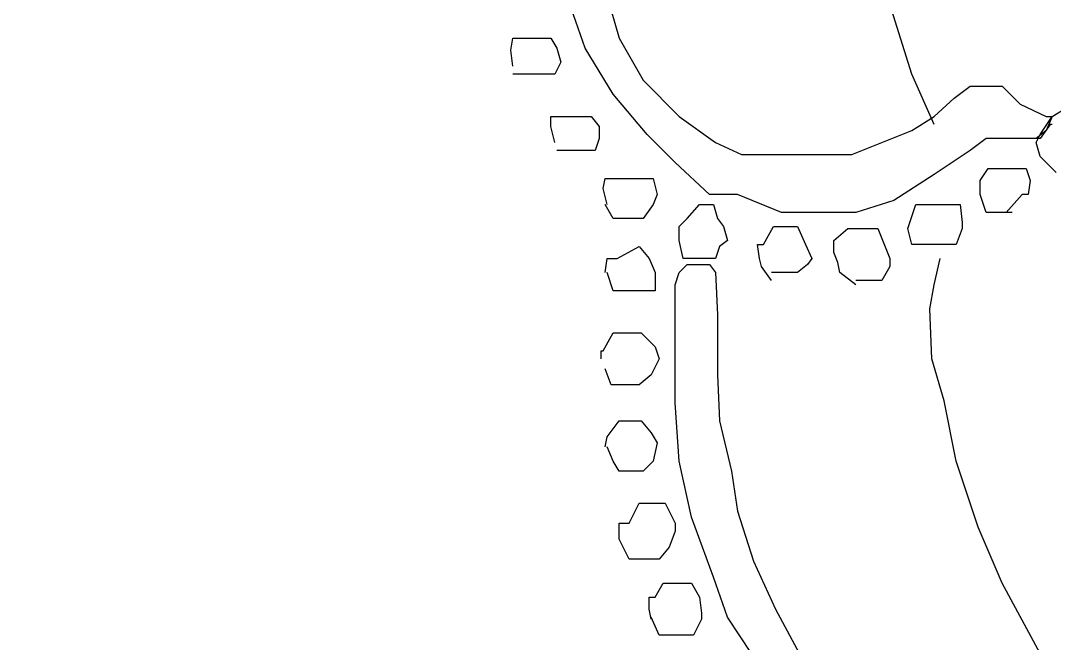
# Model space of a CAD drawing. Extents: x 729854 to 730444, y 4373781 to 4374808.
# Drawn here: x 729875.6 to 729880.75, y 4374636.73 to 4374639.84 of the extents above; entities that cross this region are included whole.
import ezdxf

# ---------------------------------------------------------------- set-up
doc = ezdxf.new("R2010")
doc.units = 0
doc.layers.get('0').update_dxf_attribs({"linetype": 'CONTINUOUS'})

msp = doc.modelspace()

# ---------------------------------------------------------------- linework, layer by layer
at = {"color": 0, "linetype": 'CONTINUOUS'}
for p, q in [((729878.5, 4374640.03), (729878.58, 4374639.75)), ((729878.5, 4374640.03), (729878.58, 4374639.75)), ((729878.41, 4374639.7), (729878.34, 4374639.9)), ((729878.41, 4374639.7), (729878.34, 4374639.9)), ((729880.04, 4374639.57), (729879.93, 4374639.92)), ((729880.04, 4374639.57), (729879.93, 4374639.92)), ((729878.04, 4374639.69), (729878.05, 4374639.75)), ((729878.04, 4374639.69), (729878.05, 4374639.75)), ((729878.05, 4374639.75), (729878.09, 4374639.75)), ((729878.05, 4374639.75), (729878.09, 4374639.75)), ((729878.09, 4374639.75), (729878.17, 4374639.75)), ((729878.09, 4374639.75), (729878.17, 4374639.75)), ((729878.17, 4374639.75), (729878.24, 4374639.75)), ((729878.17, 4374639.75), (729878.24, 4374639.75)), ((729878.24, 4374639.75), (729878.27, 4374639.7)), ((729878.24, 4374639.75), (729878.27, 4374639.7)), ((729878.58, 4374639.75), (729878.7, 4374639.54)), ((729878.58, 4374639.75), (729878.7, 4374639.54)), ((729878.05, 4374639.61), (729878.04, 4374639.69)), ((729878.05, 4374639.61), (729878.04, 4374639.69)), ((729878.27, 4374639.7), (729878.29, 4374639.63)), ((729878.27, 4374639.7), (729878.29, 4374639.63)), ((729878.55, 4374639.47), (729878.41, 4374639.7)), ((729878.55, 4374639.47), (729878.41, 4374639.7)), ((729878.29, 4374639.63), (729878.26, 4374639.57)), ((729878.29, 4374639.63), (729878.26, 4374639.57)), ((729878.09, 4374639.57), (729878.05, 4374639.57)), ((729878.09, 4374639.57), (729878.05, 4374639.57)), ((729878.16, 4374639.57), (729878.09, 4374639.57)), ((729878.16, 4374639.57), (729878.09, 4374639.57)), ((729878.2, 4374639.57), (729878.16, 4374639.57)), ((729878.2, 4374639.57), (729878.16, 4374639.57)), ((729878.26, 4374639.57), (729878.2, 4374639.57)), ((729878.26, 4374639.57), (729878.2, 4374639.57)), ((729878.7, 4374639.54), (729878.88, 4374639.36)), ((729878.7, 4374639.54), (729878.88, 4374639.36)), ((729880.15, 4374639.32), (729880.04, 4374639.57)), ((729880.15, 4374639.32), (729880.04, 4374639.57)), ((729880.25, 4374639.45), (729880.33, 4374639.51)), ((729880.25, 4374639.45), (729880.33, 4374639.51)), ((729880.33, 4374639.51), (729880.41, 4374639.51)), ((729880.33, 4374639.51), (729880.41, 4374639.51)), ((729880.41, 4374639.51), (729880.49, 4374639.51)), ((729880.41, 4374639.51), (729880.49, 4374639.51)), ((729880.49, 4374639.51), (729880.58, 4374639.42)), ((729880.49, 4374639.51), (729880.58, 4374639.42)), ((729878.72, 4374639.27), (729878.55, 4374639.47)), ((729878.72, 4374639.27), (729878.55, 4374639.47)), ((729880.15, 4374639.36), (729880.25, 4374639.45)), ((729880.15, 4374639.36), (729880.25, 4374639.45)), ((729880.58, 4374639.42), (729880.71, 4374639.36)), ((729880.58, 4374639.42), (729880.71, 4374639.36)), ((729880.74, 4374639.36), (729880.82, 4374639.41)), ((729880.74, 4374639.36), (729880.82, 4374639.41)), ((729878.24, 4374639.31), (729878.24, 4374639.36)), ((729878.24, 4374639.36), (729878.29, 4374639.36)), ((729878.24, 4374639.31), (729878.24, 4374639.36)), ((729878.24, 4374639.36), (729878.29, 4374639.36)), ((729878.29, 4374639.36), (729878.34, 4374639.36)), ((729878.29, 4374639.36), (729878.34, 4374639.36)), ((729878.34, 4374639.36), (729878.4, 4374639.36)), ((729878.34, 4374639.36), (729878.4, 4374639.36)), ((729878.4, 4374639.36), (729878.44, 4374639.36)), ((729878.4, 4374639.36), (729878.44, 4374639.36)), ((729878.44, 4374639.36), (729878.48, 4374639.31)), ((729878.44, 4374639.36), (729878.48, 4374639.31)), ((729878.88, 4374639.36), (729879.06, 4374639.23)), ((729878.88, 4374639.36), (729879.06, 4374639.23)), ((729880.04, 4374639.29), (729880.15, 4374639.36)), ((729880.04, 4374639.29), (729880.15, 4374639.36)), ((729880.68, 4374639.27), (729880.74, 4374639.36)), ((729880.68, 4374639.27), (729880.74, 4374639.36)), ((729880.71, 4374639.36), (729880.74, 4374639.36)), ((729880.74, 4374639.36), (729880.71, 4374639.29)), ((729880.71, 4374639.36), (729880.74, 4374639.36)), ((729880.74, 4374639.36), (729880.71, 4374639.29)), ((729878.26, 4374639.23), (729878.24, 4374639.31)), ((729878.26, 4374639.23), (729878.24, 4374639.31)), ((729878.48, 4374639.31), (729878.48, 4374639.25)), ((729878.48, 4374639.31), (729878.48, 4374639.25)), ((729878.86, 4374639.13), (729878.72, 4374639.27)), ((729878.86, 4374639.13), (729878.72, 4374639.27)), ((729879.89, 4374639.23), (729880.04, 4374639.29)), ((729879.89, 4374639.23), (729880.04, 4374639.29)), ((729880.71, 4374639.29), (729880.66, 4374639.25)), ((729880.71, 4374639.29), (729880.66, 4374639.25)), ((729880.66, 4374639.23), (729880.68, 4374639.27)), ((729880.66, 4374639.23), (729880.68, 4374639.27)), ((729880.73, 4374639.32), (729880.68, 4374639.25)), ((729880.73, 4374639.32), (729880.68, 4374639.25)), ((729880.74, 4374639.32), (729880.73, 4374639.32)), ((729880.74, 4374639.32), (729880.73, 4374639.32)), ((729878.48, 4374639.25), (729878.46, 4374639.19)), ((729878.48, 4374639.25), (729878.46, 4374639.19)), ((729879.06, 4374639.23), (729879.19, 4374639.17)), ((729879.06, 4374639.23), (729879.19, 4374639.17)), ((729879.74, 4374639.17), (729879.89, 4374639.23)), ((729879.74, 4374639.17), (729879.89, 4374639.23)), ((729880.41, 4374639.25), (729880.33, 4374639.19)), ((729880.41, 4374639.25), (729880.33, 4374639.19)), ((729880.49, 4374639.25), (729880.41, 4374639.25)), ((729880.49, 4374639.25), (729880.41, 4374639.25)), ((729880.56, 4374639.25), (729880.49, 4374639.25)), ((729880.56, 4374639.25), (729880.49, 4374639.25)), ((729880.64, 4374639.25), (729880.56, 4374639.25)), ((729880.64, 4374639.25), (729880.56, 4374639.25)), ((729880.68, 4374639.25), (729880.64, 4374639.25)), ((729880.68, 4374639.25), (729880.64, 4374639.25)), ((729880.68, 4374639.16), (729880.66, 4374639.23)), ((729880.68, 4374639.16), (729880.66, 4374639.23)), ((729878.29, 4374639.19), (729878.27, 4374639.19)), ((729878.29, 4374639.19), (729878.27, 4374639.19)), ((729878.35, 4374639.19), (729878.29, 4374639.19)), ((729878.35, 4374639.19), (729878.29, 4374639.19)), ((729878.4, 4374639.19), (729878.35, 4374639.19)), ((729878.4, 4374639.19), (729878.35, 4374639.19)), ((729878.46, 4374639.19), (729878.4, 4374639.19)), ((729878.46, 4374639.19), (729878.4, 4374639.19)), ((729879.19, 4374639.17), (729879.35, 4374639.17)), ((729879.19, 4374639.17), (729879.35, 4374639.17)), ((729879.35, 4374639.17), (729879.57, 4374639.17)), ((729879.35, 4374639.17), (729879.57, 4374639.17)), ((729879.57, 4374639.17), (729879.74, 4374639.17)), ((729879.57, 4374639.17), (729879.74, 4374639.17)), ((729880.33, 4374639.19), (729880.15, 4374639.07)), ((729880.33, 4374639.19), (729880.15, 4374639.07)), ((729879.03, 4374638.97), (729878.86, 4374639.13)), ((729879.03, 4374638.97), (729878.86, 4374639.13)), ((729880.76, 4374639.08), (729880.68, 4374639.16)), ((729880.76, 4374639.08), (729880.68, 4374639.16)), ((729880.15, 4374639.07), (729879.95, 4374638.94)), ((729880.15, 4374639.07), (729879.95, 4374638.94)), ((729880.38, 4374639.04), (729880.42, 4374639.1)), ((729880.38, 4374639.04), (729880.42, 4374639.1)), ((729880.42, 4374639.1), (729880.48, 4374639.1)), ((729880.42, 4374639.1), (729880.48, 4374639.1)), ((729880.48, 4374639.1), (729880.54, 4374639.1)), ((729880.48, 4374639.1), (729880.54, 4374639.1)), ((729880.54, 4374639.1), (729880.61, 4374639.1)), ((729880.54, 4374639.1), (729880.61, 4374639.1)), ((729880.61, 4374639.1), (729880.63, 4374639.04)), ((729880.61, 4374639.1), (729880.63, 4374639.04)), ((729878.5, 4374639), (729878.51, 4374639.05)), ((729878.5, 4374639), (729878.51, 4374639.05)), ((729878.51, 4374639.05), (729878.55, 4374639.05)), ((729878.51, 4374639.05), (729878.55, 4374639.05)), ((729878.55, 4374639.05), (729878.6, 4374639.05)), ((729878.55, 4374639.05), (729878.6, 4374639.05)), ((729878.6, 4374639.05), (729878.67, 4374639.05)), ((729878.6, 4374639.05), (729878.67, 4374639.05)), ((729878.67, 4374639.05), (729878.74, 4374639.05)), ((729878.67, 4374639.05), (729878.74, 4374639.05)), ((729878.74, 4374639.05), (729878.75, 4374639.05)), ((729878.74, 4374639.05), (729878.75, 4374639.05)), ((729878.75, 4374639.05), (729878.77, 4374638.97)), ((729878.75, 4374639.05), (729878.77, 4374638.97)), ((729880.38, 4374638.97), (729880.38, 4374639.04)), ((729880.38, 4374638.97), (729880.38, 4374639.04)), ((729880.63, 4374639.04), (729880.62, 4374638.97)), ((729880.63, 4374639.04), (729880.62, 4374638.97)), ((729878.52, 4374638.92), (729878.5, 4374639)), ((729878.52, 4374638.92), (729878.5, 4374639)), ((729878.77, 4374638.97), (729878.75, 4374638.92)), ((729878.77, 4374638.97), (729878.75, 4374638.92)), ((729879.17, 4374638.97), (729879.03, 4374638.97)), ((729879.17, 4374638.97), (729879.03, 4374638.97)), ((729879.39, 4374638.88), (729879.17, 4374638.97)), ((729879.39, 4374638.88), (729879.17, 4374638.97)), ((729880.41, 4374638.88), (729880.38, 4374638.97)), ((729880.41, 4374638.88), (729880.38, 4374638.97)), ((729880.59, 4374638.97), (729880.51, 4374638.88)), ((729880.59, 4374638.97), (729880.51, 4374638.88)), ((729880.62, 4374638.97), (729880.59, 4374638.97)), ((729880.62, 4374638.97), (729880.59, 4374638.97)), ((729878.55, 4374638.85), (729878.51, 4374638.92)), ((729878.55, 4374638.85), (729878.51, 4374638.92)), ((729878.75, 4374638.92), (729878.7, 4374638.85)), ((729878.75, 4374638.92), (729878.7, 4374638.85)), ((729878.92, 4374638.85), (729878.98, 4374638.92)), ((729878.92, 4374638.85), (729878.98, 4374638.92)), ((729878.98, 4374638.92), (729879.05, 4374638.92)), ((729878.98, 4374638.92), (729879.05, 4374638.92)), ((729879.05, 4374638.92), (729879.07, 4374638.85)), ((729879.05, 4374638.92), (729879.07, 4374638.85)), ((729879.95, 4374638.94), (729879.76, 4374638.88)), ((729879.95, 4374638.94), (729879.76, 4374638.88)), ((729880.03, 4374638.83), (729880.06, 4374638.92)), ((729880.03, 4374638.83), (729880.06, 4374638.92)), ((729880.06, 4374638.92), (729880.14, 4374638.92)), ((729880.06, 4374638.92), (729880.14, 4374638.92)), ((729880.14, 4374638.92), (729880.18, 4374638.92)), ((729880.14, 4374638.92), (729880.18, 4374638.92)), ((729880.18, 4374638.92), (729880.28, 4374638.92)), ((729880.18, 4374638.92), (729880.28, 4374638.92)), ((729880.28, 4374638.92), (729880.29, 4374638.83)), ((729880.28, 4374638.92), (729880.29, 4374638.83)), ((729879.59, 4374638.88), (729879.39, 4374638.88)), ((729879.59, 4374638.88), (729879.39, 4374638.88)), ((729879.76, 4374638.88), (729879.59, 4374638.88)), ((729879.76, 4374638.88), (729879.59, 4374638.88)), ((729880.46, 4374638.88), (729880.41, 4374638.88)), ((729880.46, 4374638.88), (729880.41, 4374638.88)), ((729880.54, 4374638.88), (729880.46, 4374638.88)), ((729880.54, 4374638.88), (729880.46, 4374638.88)), ((729878.6, 4374638.85), (729878.55, 4374638.85)), ((729878.6, 4374638.85), (729878.55, 4374638.85)), ((729878.65, 4374638.85), (729878.6, 4374638.85)), ((729878.65, 4374638.85), (729878.6, 4374638.85)), ((729878.7, 4374638.85), (729878.65, 4374638.85)), ((729878.7, 4374638.85), (729878.65, 4374638.85)), ((729878.88, 4374638.81), (729878.92, 4374638.85)), ((729878.88, 4374638.81), (729878.92, 4374638.85)), ((729878.88, 4374638.74), (729878.88, 4374638.81)), ((729878.88, 4374638.74), (729878.88, 4374638.81)), ((729879.07, 4374638.85), (729879.1, 4374638.81)), ((729879.07, 4374638.85), (729879.1, 4374638.81)), ((729879.1, 4374638.81), (729879.12, 4374638.74)), ((729879.1, 4374638.81), (729879.12, 4374638.74)), ((729879.3, 4374638.72), (729879.35, 4374638.81)), ((729879.3, 4374638.72), (729879.35, 4374638.81)), ((729879.35, 4374638.81), (729879.41, 4374638.81)), ((729879.35, 4374638.81), (729879.41, 4374638.81)), ((729879.41, 4374638.81), (729879.47, 4374638.81)), ((729879.41, 4374638.81), (729879.47, 4374638.81)), ((729879.47, 4374638.81), (729879.51, 4374638.72)), ((729879.47, 4374638.81), (729879.51, 4374638.72)), ((729880.02, 4374638.8), (729880.03, 4374638.83)), ((729880.02, 4374638.8), (729880.03, 4374638.83)), ((729880.29, 4374638.83), (729880.29, 4374638.8)), ((729880.29, 4374638.83), (729880.29, 4374638.8)), ((729879.65, 4374638.74), (729879.72, 4374638.8)), ((729879.65, 4374638.74), (729879.72, 4374638.8)), ((729879.72, 4374638.8), (729879.77, 4374638.8)), ((729879.72, 4374638.8), (729879.77, 4374638.8)), ((729879.77, 4374638.8), (729879.84, 4374638.8)), ((729879.77, 4374638.8), (729879.84, 4374638.8)), ((729879.84, 4374638.8), (729879.87, 4374638.8)), ((729879.84, 4374638.8), (729879.87, 4374638.8)), ((729879.87, 4374638.8), (729879.93, 4374638.65)), ((729879.87, 4374638.8), (729879.93, 4374638.65)), ((729880.04, 4374638.72), (729880.02, 4374638.8)), ((729880.04, 4374638.72), (729880.02, 4374638.8)), ((729880.29, 4374638.8), (729880.26, 4374638.72)), ((729880.29, 4374638.8), (729880.26, 4374638.72)), ((729878.57, 4374638.65), (729878.68, 4374638.71)), ((729878.57, 4374638.65), (729878.68, 4374638.71)), ((729878.68, 4374638.71), (729878.73, 4374638.65)), ((729878.68, 4374638.71), (729878.73, 4374638.65)), ((729878.9, 4374638.65), (729878.88, 4374638.74)), ((729878.9, 4374638.65), (729878.88, 4374638.74)), ((729879.08, 4374638.71), (729879.06, 4374638.65)), ((729879.08, 4374638.71), (729879.06, 4374638.65)), ((729879.12, 4374638.74), (729879.08, 4374638.71)), ((729879.12, 4374638.74), (729879.08, 4374638.71)), ((729879.28, 4374638.65), (729879.27, 4374638.72)), ((729879.27, 4374638.72), (729879.3, 4374638.72)), ((729879.28, 4374638.65), (729879.27, 4374638.72)), ((729879.27, 4374638.72), (729879.3, 4374638.72)), ((729879.51, 4374638.72), (729879.54, 4374638.65)), ((729879.51, 4374638.72), (729879.54, 4374638.65)), ((729879.65, 4374638.68), (729879.65, 4374638.74)), ((729879.65, 4374638.68), (729879.65, 4374638.74)), ((729880.11, 4374638.72), (729880.04, 4374638.72)), ((729880.11, 4374638.72), (729880.04, 4374638.72)), ((729880.15, 4374638.72), (729880.11, 4374638.72)), ((729880.15, 4374638.72), (729880.11, 4374638.72)), ((729880.2, 4374638.72), (729880.15, 4374638.72)), ((729880.2, 4374638.72), (729880.15, 4374638.72)), ((729880.26, 4374638.72), (729880.2, 4374638.72)), ((729880.26, 4374638.72), (729880.2, 4374638.72)), ((729879.67, 4374638.63), (729879.65, 4374638.68)), ((729879.67, 4374638.63), (729879.65, 4374638.68)), ((729878.51, 4374638.58), (729878.52, 4374638.65)), ((729878.51, 4374638.58), (729878.52, 4374638.65)), ((729878.52, 4374638.65), (729878.57, 4374638.65)), ((729878.52, 4374638.65), (729878.57, 4374638.65)), ((729878.73, 4374638.65), (729878.76, 4374638.58)), ((729878.73, 4374638.65), (729878.76, 4374638.58)), ((729878.88, 4374638.58), (729878.92, 4374638.62)), ((729878.88, 4374638.58), (729878.92, 4374638.62)), ((729878.95, 4374638.65), (729878.9, 4374638.65)), ((729878.95, 4374638.65), (729878.9, 4374638.65)), ((729878.92, 4374638.62), (729878.97, 4374638.62)), ((729878.92, 4374638.62), (729878.97, 4374638.62)), ((729878.98, 4374638.65), (729878.95, 4374638.65)), ((729878.98, 4374638.65), (729878.95, 4374638.65)), ((729878.97, 4374638.62), (729879.03, 4374638.62)), ((729878.97, 4374638.62), (729879.03, 4374638.62)), ((729879.06, 4374638.65), (729878.98, 4374638.65)), ((729879.06, 4374638.65), (729878.98, 4374638.65)), ((729879.03, 4374638.62), (729879.06, 4374638.58)), ((729879.03, 4374638.62), (729879.06, 4374638.58)), ((729879.29, 4374638.61), (729879.28, 4374638.65)), ((729879.29, 4374638.61), (729879.28, 4374638.65)), ((729879.34, 4374638.54), (729879.29, 4374638.61)), ((729879.34, 4374638.54), (729879.29, 4374638.61)), ((729879.52, 4374638.62), (729879.47, 4374638.58)), ((729879.52, 4374638.62), (729879.47, 4374638.58)), ((729879.54, 4374638.65), (729879.52, 4374638.62)), ((729879.54, 4374638.65), (729879.52, 4374638.62)), ((729879.68, 4374638.58), (729879.67, 4374638.63)), ((729879.68, 4374638.58), (729879.67, 4374638.63)), ((729879.93, 4374638.61), (729879.89, 4374638.54)), ((729879.93, 4374638.61), (729879.89, 4374638.54)), ((729879.93, 4374638.65), (729879.93, 4374638.61)), ((729879.93, 4374638.65), (729879.93, 4374638.61)), ((729880.15, 4374638.52), (729880.18, 4374638.65)), ((729880.15, 4374638.52), (729880.18, 4374638.65)), ((729878.55, 4374638.49), (729878.52, 4374638.58)), ((729878.55, 4374638.49), (729878.52, 4374638.58)), ((729878.76, 4374638.58), (729878.76, 4374638.49)), ((729878.76, 4374638.58), (729878.76, 4374638.49)), ((729878.86, 4374638.52), (729878.88, 4374638.58)), ((729878.86, 4374638.52), (729878.88, 4374638.58)), ((729879.06, 4374638.58), (729879.07, 4374638.37)), ((729879.06, 4374638.58), (729879.07, 4374638.37)), ((729879.36, 4374638.58), (729879.34, 4374638.58)), ((729879.36, 4374638.58), (729879.34, 4374638.58)), ((729879.44, 4374638.58), (729879.36, 4374638.58)), ((729879.44, 4374638.58), (729879.36, 4374638.58)), ((729879.47, 4374638.58), (729879.44, 4374638.58)), ((729879.47, 4374638.58), (729879.44, 4374638.58)), ((729879.76, 4374638.52), (729879.68, 4374638.58)), ((729879.76, 4374638.52), (729879.68, 4374638.58)), ((729878.86, 4374638.41), (729878.86, 4374638.52)), ((729878.86, 4374638.41), (729878.86, 4374638.52)), ((729879.8, 4374638.54), (729879.76, 4374638.54)), ((729879.8, 4374638.54), (729879.76, 4374638.54)), ((729879.86, 4374638.54), (729879.8, 4374638.54)), ((729879.86, 4374638.54), (729879.8, 4374638.54)), ((729879.89, 4374638.54), (729879.86, 4374638.54)), ((729879.89, 4374638.54), (729879.86, 4374638.54)), ((729880.13, 4374638.4), (729880.15, 4374638.52)), ((729880.13, 4374638.4), (729880.15, 4374638.52)), ((729878.58, 4374638.49), (729878.55, 4374638.49)), ((729878.58, 4374638.49), (729878.55, 4374638.49)), ((729878.63, 4374638.49), (729878.58, 4374638.49)), ((729878.63, 4374638.49), (729878.58, 4374638.49)), ((729878.7, 4374638.49), (729878.63, 4374638.49)), ((729878.7, 4374638.49), (729878.63, 4374638.49)), ((729878.76, 4374638.49), (729878.7, 4374638.49)), ((729878.76, 4374638.49), (729878.7, 4374638.49)), ((729878.86, 4374638.28), (729878.86, 4374638.41)), ((729878.86, 4374638.28), (729878.86, 4374638.41)), ((729880.14, 4374638.15), (729880.13, 4374638.4)), ((729880.14, 4374638.15), (729880.13, 4374638.4)), ((729879.07, 4374638.37), (729879.07, 4374638.07)), ((729879.07, 4374638.37), (729879.07, 4374638.07)), ((729878.5, 4374638.19), (729878.55, 4374638.28)), ((729878.5, 4374638.19), (729878.55, 4374638.28)), ((729878.55, 4374638.28), (729878.6, 4374638.28)), ((729878.55, 4374638.28), (729878.6, 4374638.28)), ((729878.6, 4374638.28), (729878.69, 4374638.28)), ((729878.6, 4374638.28), (729878.69, 4374638.28)), ((729878.69, 4374638.28), (729878.76, 4374638.21)), ((729878.69, 4374638.28), (729878.76, 4374638.21)), ((729878.86, 4374638.1), (729878.86, 4374638.28)), ((729878.86, 4374638.1), (729878.86, 4374638.28)), ((729878.49, 4374638.15), (729878.49, 4374638.19)), ((729878.49, 4374638.19), (729878.5, 4374638.19)), ((729878.49, 4374638.15), (729878.49, 4374638.19)), ((729878.49, 4374638.19), (729878.5, 4374638.19)), ((729878.76, 4374638.21), (729878.78, 4374638.15)), ((729878.76, 4374638.21), (729878.78, 4374638.15)), ((729878.78, 4374638.15), (729878.74, 4374638.07)), ((729878.78, 4374638.15), (729878.74, 4374638.07)), ((729880.2, 4374637.94), (729880.14, 4374638.15)), ((729880.2, 4374637.94), (729880.14, 4374638.15)), ((729878.54, 4374638.02), (729878.51, 4374638.1)), ((729878.54, 4374638.02), (729878.51, 4374638.1)), ((729878.86, 4374637.93), (729878.86, 4374638.1)), ((729878.86, 4374637.93), (729878.86, 4374638.1)), ((729878.74, 4374638.07), (729878.68, 4374638.02)), ((729878.74, 4374638.07), (729878.68, 4374638.02)), ((729879.07, 4374638.07), (729879.08, 4374637.84)), ((729879.07, 4374638.07), (729879.08, 4374637.84)), ((729878.55, 4374638.02), (729878.54, 4374638.02)), ((729878.55, 4374638.02), (729878.54, 4374638.02)), ((729878.6, 4374638.02), (729878.55, 4374638.02)), ((729878.6, 4374638.02), (729878.55, 4374638.02)), ((729878.68, 4374638.02), (729878.6, 4374638.02)), ((729878.68, 4374638.02), (729878.6, 4374638.02)), ((729878.88, 4374637.64), (729878.86, 4374637.93)), ((729878.88, 4374637.64), (729878.86, 4374637.93)), ((729880.26, 4374637.64), (729880.2, 4374637.94)), ((729880.26, 4374637.64), (729880.2, 4374637.94)), ((729878.52, 4374637.76), (729878.58, 4374637.84)), ((729878.52, 4374637.76), (729878.58, 4374637.84)), ((729878.58, 4374637.84), (729878.63, 4374637.84)), ((729878.58, 4374637.84), (729878.63, 4374637.84)), ((729878.63, 4374637.84), (729878.69, 4374637.84)), ((729878.63, 4374637.84), (729878.69, 4374637.84)), ((729878.69, 4374637.84), (729878.74, 4374637.78)), ((729878.69, 4374637.84), (729878.74, 4374637.78)), ((729879.08, 4374637.84), (729879.14, 4374637.59)), ((729879.08, 4374637.84), (729879.14, 4374637.59)), ((729878.74, 4374637.78), (729878.77, 4374637.73)), ((729878.74, 4374637.78), (729878.77, 4374637.73)), ((729878.51, 4374637.71), (729878.52, 4374637.76)), ((729878.51, 4374637.71), (729878.52, 4374637.76)), ((729878.77, 4374637.73), (729878.75, 4374637.64)), ((729878.77, 4374637.73), (729878.75, 4374637.64)), ((729878.55, 4374637.64), (729878.52, 4374637.71)), ((729878.55, 4374637.64), (729878.52, 4374637.71)), ((729878.58, 4374637.59), (729878.55, 4374637.64)), ((729878.58, 4374637.59), (729878.55, 4374637.64)), ((729878.75, 4374637.64), (729878.7, 4374637.59)), ((729878.75, 4374637.64), (729878.7, 4374637.59)), ((729878.94, 4374637.36), (729878.88, 4374637.64)), ((729878.94, 4374637.36), (729878.88, 4374637.64)), ((729880.37, 4374637.31), (729880.26, 4374637.64)), ((729880.37, 4374637.31), (729880.26, 4374637.64)), ((729878.63, 4374637.59), (729878.58, 4374637.59)), ((729878.63, 4374637.59), (729878.58, 4374637.59)), ((729878.7, 4374637.59), (729878.63, 4374637.59)), ((729878.7, 4374637.59), (729878.63, 4374637.59)), ((729879.14, 4374637.59), (729879.17, 4374637.39)), ((729879.14, 4374637.59), (729879.17, 4374637.39)), ((729878.63, 4374637.33), (729878.68, 4374637.43)), ((729878.63, 4374637.33), (729878.68, 4374637.43)), ((729878.68, 4374637.43), (729878.75, 4374637.43)), ((729878.68, 4374637.43), (729878.75, 4374637.43)), ((729878.75, 4374637.43), (729878.81, 4374637.43)), ((729878.75, 4374637.43), (729878.81, 4374637.43)), ((729878.81, 4374637.43), (729878.86, 4374637.33)), ((729878.81, 4374637.43), (729878.86, 4374637.33)), ((729879.17, 4374637.39), (729879.25, 4374637.14)), ((729879.17, 4374637.39), (729879.25, 4374637.14)), ((729878.58, 4374637.25), (729878.58, 4374637.33)), ((729878.58, 4374637.33), (729878.6, 4374637.33)), ((729878.58, 4374637.25), (729878.58, 4374637.33)), ((729878.58, 4374637.33), (729878.6, 4374637.33)), ((729878.6, 4374637.33), (729878.63, 4374637.33)), ((729878.6, 4374637.33), (729878.63, 4374637.33)), ((729878.86, 4374637.33), (729878.86, 4374637.29)), ((729878.86, 4374637.33), (729878.86, 4374637.29)), ((729879.05, 4374637.06), (729878.94, 4374637.36)), ((729879.05, 4374637.06), (729878.94, 4374637.36)), ((729878.86, 4374637.29), (729878.83, 4374637.21)), ((729878.86, 4374637.29), (729878.83, 4374637.21)), ((729880.49, 4374637.03), (729880.37, 4374637.31)), ((729880.49, 4374637.03), (729880.37, 4374637.31)), ((729878.63, 4374637.15), (729878.58, 4374637.25)), ((729878.63, 4374637.15), (729878.58, 4374637.25)), ((729878.83, 4374637.21), (729878.78, 4374637.15)), ((729878.83, 4374637.21), (729878.78, 4374637.15)), ((729878.67, 4374637.15), (729878.63, 4374637.15)), ((729878.67, 4374637.15), (729878.63, 4374637.15)), ((729878.73, 4374637.15), (729878.67, 4374637.15)), ((729878.73, 4374637.15), (729878.67, 4374637.15)), ((729878.78, 4374637.15), (729878.73, 4374637.15)), ((729878.78, 4374637.15), (729878.73, 4374637.15)), ((729879.25, 4374637.14), (729879.36, 4374636.9)), ((729879.25, 4374637.14), (729879.36, 4374636.9)), ((729879.12, 4374636.86), (729879.05, 4374637.06)), ((729879.12, 4374636.86), (729879.05, 4374637.06)), ((729878.76, 4374636.96), (729878.8, 4374637.03)), ((729878.76, 4374636.96), (729878.8, 4374637.03)), ((729878.8, 4374637.03), (729878.88, 4374637.03)), ((729878.8, 4374637.03), (729878.88, 4374637.03)), ((729878.88, 4374637.03), (729878.94, 4374637.03)), ((729878.88, 4374637.03), (729878.94, 4374637.03)), ((729878.94, 4374637.03), (729878.98, 4374636.96)), ((729878.94, 4374637.03), (729878.98, 4374636.96)), ((729880.68, 4374636.68), (729880.49, 4374637.03)), ((729880.68, 4374636.68), (729880.49, 4374637.03)), ((729878.73, 4374636.9), (729878.73, 4374636.96)), ((729878.73, 4374636.96), (729878.76, 4374636.96)), ((729878.73, 4374636.9), (729878.73, 4374636.96)), ((729878.73, 4374636.96), (729878.76, 4374636.96)), ((729878.98, 4374636.96), (729878.99, 4374636.88)), ((729878.98, 4374636.96), (729878.99, 4374636.88)), ((729878.74, 4374636.85), (729878.73, 4374636.9)), ((729878.74, 4374636.85), (729878.73, 4374636.9)), ((729879.36, 4374636.9), (729879.49, 4374636.66)), ((729879.36, 4374636.9), (729879.49, 4374636.66)), ((729878.78, 4374636.77), (729878.74, 4374636.86)), ((729878.78, 4374636.77), (729878.74, 4374636.86)), ((729878.99, 4374636.85), (729878.95, 4374636.77)), ((729878.99, 4374636.85), (729878.95, 4374636.77)), ((729878.99, 4374636.88), (729878.99, 4374636.85)), ((729878.99, 4374636.88), (729878.99, 4374636.85)), ((729879.24, 4374636.68), (729879.12, 4374636.86)), ((729879.24, 4374636.68), (729879.12, 4374636.86)), ((729878.79, 4374636.77), (729878.78, 4374636.77)), ((729878.79, 4374636.77), (729878.78, 4374636.77)), ((729878.85, 4374636.77), (729878.79, 4374636.77)), ((729878.85, 4374636.77), (729878.79, 4374636.77)), ((729878.88, 4374636.77), (729878.85, 4374636.77)), ((729878.88, 4374636.77), (729878.85, 4374636.77)), ((729878.95, 4374636.77), (729878.88, 4374636.77)), ((729878.95, 4374636.77), (729878.88, 4374636.77))]:
    msp.add_line(p, q, dxfattribs=at)
msp.add_point((729878.52, 4374637.76), dxfattribs=at)
msp.add_point((729878.52, 4374637.76), dxfattribs=at)

# ---------------------------------------------------------------- meshes
mesh = msp.add_polyface(dxfattribs=at)
corners = [(730162.5, 4373781), (729854.5, 4374807.5), (730444, 4373781), (730444, 4374807.5), (729854.5, 4373781)]
mesh.append_faces([[corners[k] for k in face] for face in [(0, 1, 4), (1, 0, 2, 3)]], dxfattribs={"vtx0": -1, "color": 0})
mesh = msp.add_polyface(dxfattribs=at)
corners = [(730145.58, 4374621), (730145.58, 4374801.5), (729864.5, 4374801.5), (729864.5, 4374621)]
mesh.append_faces([[corners[k] for k in face] for face in [(0, 1, 2, 3)]], dxfattribs={"color": 0})

doc.saveas('drawing.dxf')
